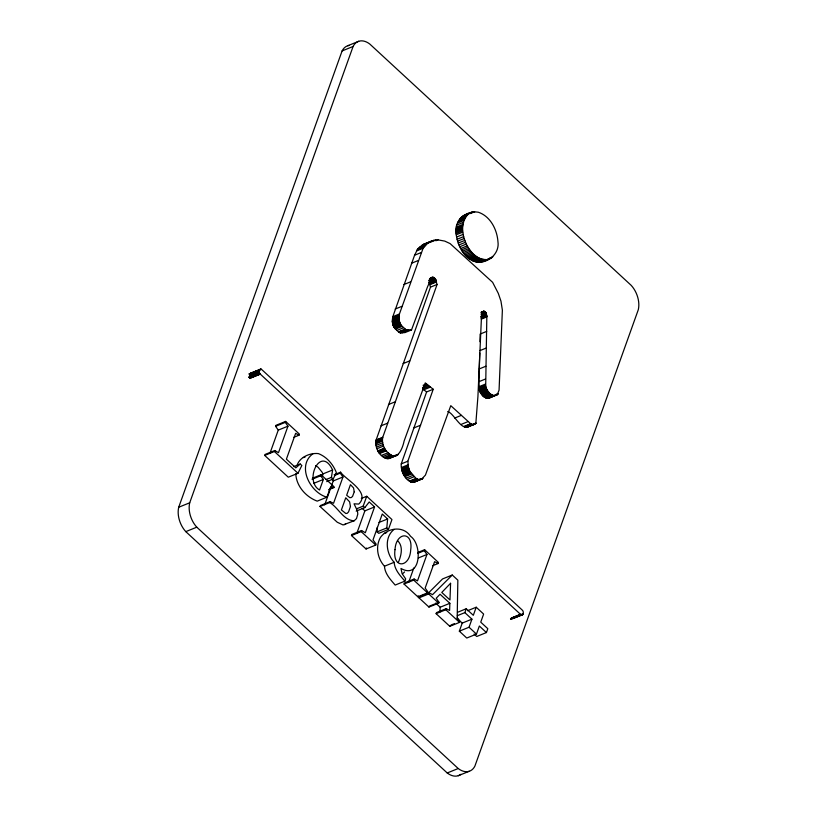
<?xml version="1.0" encoding="UTF-8"?>
<svg xmlns="http://www.w3.org/2000/svg" width="817" height="817" viewBox="0 0 817 817"><rect width="100%" height="100%" fill="white"/><g stroke="black" fill="none" stroke-linecap="round" stroke-linejoin="round"><path stroke-width="1.23" d="M455.988 232.13C454.507 219.793 466.711 210.214 478.333 212.226C490.466 216.301 497.134 229.689 497.962 241.801C499.943 255.129 484.767 266.117 472.696 260.817C462.218 255.517 456.774 243.405 455.988 232.13L462.585 229.465C462.453 222.357 465.496 213.094 473.533 211.879M261.134 369.253C258.366 368.702 258.744 372.96 260.306 374.135L520.48 614.323C523.421 616.712 524.34 611.228 522.083 609.911L261.9 369.713L261.185 369.274L249.062 374.043M496.399 395.193L493.039 395.408L489.894 393.661L486.799 389.586L485.696 386.073L486.83 316.404L485.798 312.543L483.613 311.236L482.061 313.115L481.356 319.447L477.925 396.47L475.851 423.257L473.125 424.769L470.96 424.003L450.78 405.681L425.432 475.096L421.592 479.211L418.386 479.518L416.047 478.394L409.797 471.266L408.449 467.13L407.846 461.207L433.224 389.26L425.269 382.897L404.098 441.068C402.914 447.011 397.889 461.656 389.474 453.864C384.204 450.371 381.519 443.365 382.754 437.269L437.075 284.469L435.195 278.791L433.531 277.463L431.723 277.372L427.536 286.818L411.513 329.925L404.905 332.601L400.432 332.805L398.461 331.865L394.958 328.536L393.12 325.401L392.293 321.193L392.824 316.659L414.576 255.231L417.61 249.134L423.298 244.426L433.807 240.321L438.045 239.881L444.754 241.097L450.116 243.609L492.62 282.325L498.288 293.354L500.954 301.116L502.373 310.143L499.064 390.169L497.196 394.785L488.627 398.185L485.901 397.92L483.296 396.337L480.58 392.936L479.283 389.76L478.874 381.702L479.773 353.077M479.998 341.71L480.13 334.061L486.728 331.385M391.752 456.979C382.867 463.157 373.635 447.9 376.147 439.934L430.477 287.145L429.078 282.192L435.675 279.526M411.513 329.925L406.192 329.884L401.065 325.237L399.053 320.315L399.431 313.983L423.094 248.266L428.098 242.833L433.807 240.321M361.328 498.452L366.721 496.266L391.956 519.561L388.422 529.426L378.72 533.358L377.107 531.867L377.24 527.414M388.422 529.426L386.809 527.935L387.615 518.969L382.264 514.026L373.001 539.914L376.116 544.071L375.759 545.062L366.057 548.993L351.473 535.533L351.861 534.451L361.574 530.519L365.332 532.725L374.574 506.928L369.223 501.985L364.801 507.612L356.181 511.115M439.985 612.004L440.159 607.235L435.706 603.12M452.271 575.015L432.54 594.653L429.109 592.805L419.397 596.737L418.998 597.87L428.956 607.072L438.668 603.14L438.974 602.272L436.227 598.228L440.057 594.255L449.871 603.303L449.605 610.462L446.215 608.655L436.503 612.587L436.115 613.669L449.81 626.322L459.522 622.391L459.859 621.431L457.193 617.581L457.847 580.162L452.271 575.015L442.559 578.936L428.22 593.224M297.143 465.149C299.89 456.877 310.307 452.679 318.405 453.598C326.739 456.826 333.183 464.362 336.359 472.573L333.183 479.007L331.416 477.373L332.621 469.989C320.621 444.53 303.546 480.835 319.57 490.016L323.348 479.456L320.673 475.78L321.05 474.738L334.163 486.85L333.908 487.586L328.516 489.771M322.409 476.352L322.919 473.921L322.123 472.226L318.13 467.304L315.689 465.567M416.435 480.999C407.346 485.941 400.361 471.491 401.249 463.882L426.617 391.925L433.224 389.26M460.921 774.291A20.343 13.195 68 0 1 447.226 772.974L185.796 531.632A20.343 13.195 68 0 1 178.719 507.234L342.098 50.93A20.343 13.195 68 0 1 349.196 45.395M458.214 768.521L196.785 527.179A20.343 13.195 68 0 1 189.707 502.792L353.087 46.487A20.343 13.195 68 0 1 369.774 44.026L631.204 285.368A20.343 13.195 68 0 1 638.281 309.766L474.902 766.07A20.343 13.195 68 0 1 458.214 768.521L447.226 772.964M293.752 466.63L300.227 464.005L301.841 465.496L297.98 473.268L288.278 477.199L264.698 455.426L265.035 454.466L274.747 450.535L278.485 452.669L287.972 426.168L285.286 422.369L285.633 421.409L299.41 434.123L299.012 435.206L293.62 437.391M270.018 453.139L278.27 430.099L275.584 426.3L275.932 425.34L285.633 421.409M264.698 455.426L274.4 451.495L274.747 450.535M320.009 506.489L320.335 505.58L330.037 501.648L333.55 503.272L342.966 476.995L340.24 473.155L340.597 472.155C345.172 479.405 371.061 492.191 358.755 504.079L354.037 503.803L357.458 510.921L357.795 514.097L356.498 518.581L354.21 520.746L343.079 524.963L337.278 522.257L320.009 506.489L329.711 502.557L330.037 501.648M295.795 473.799C296.265 486.115 306.018 496.991 317.221 501.138L326.923 497.206L330.762 486.483L333.908 487.586M324.706 504.814L330.691 488.086M331.549 485.696L333.254 480.927L342.966 476.995M356.723 508.746L363.187 506.121L366.721 496.266M356.886 533.133L364.872 510.86L374.574 506.928M351.473 535.533L361.175 531.601L361.574 530.519M366.057 548.993L366.414 548.003M404.875 581.132L405.681 578.875L402.097 573.677L400.973 568.458C421.061 579.876 422.644 544.622 410.594 536.35C403.435 525.341 387.483 527.67 380.436 537.433C375.228 546.644 377.525 558.552 384.46 566.222C384.899 573.748 390.526 579.641 395.173 585.064L404.875 581.132C400.238 575.719 394.611 569.817 394.172 562.29C386.073 553.63 383.99 537.361 394.039 529.447M438.035 563.546L434.613 561.657L425.157 588.066L427.894 591.865L427.536 592.866L417.834 596.798L404.027 584.043L404.415 582.96L414.117 579.028L417.497 580.877L426.954 554.467L424.258 550.709L424.615 549.708L438.423 562.464L438.035 563.546L432.642 565.732M408.653 582.409L413.81 568.009M404.027 584.043L413.729 580.111L414.117 579.028M417.834 596.798L418.192 595.797M418.998 597.87L428.7 593.939L429.109 592.805M428.956 607.072L429.272 606.204L438.974 602.272M436.115 613.669L445.816 609.748L446.215 608.655M449.81 626.322L450.157 625.362M457.306 615.691L464.853 612.627L466.231 608.767L473.319 615.303L476.209 607.225L483.633 614.078L480.743 622.156L487.82 628.692L486.432 632.552L476.73 636.484L474.074 634.033M486.432 632.552L479.354 626.026L476.464 634.104L466.762 638.036L459.328 631.173L462.228 623.095L471.93 619.163L464.853 612.627M459.328 631.173L469.04 627.242L471.93 619.163M398.369 562.331C401.208 555.744 403.506 546.593 397.797 540.854M491.425 396.572L489.792 397.869M469.101 426.137C461.462 431.897 453.741 412.769 447.685 411.584M402.883 573.554L404.599 571.92M481.233 262.053L487.831 259.377M344.508 524.677L345.744 523.86M300.227 464.005L295.825 467.865L286.399 459.164L295.631 433.357L299.012 435.206M313.064 453.66C296.357 465.721 309.97 492.549 326.923 497.206M347.725 45.742L358.714 41.289M342.098 50.93L353.087 46.487M463.678 215.555L471.317 212.43M462.688 216.127L472.4 212.093M461.748 216.811L468.355 214.146M470.286 213.564L474.687 211.777M460.88 217.608L467.477 214.932M460.063 218.507L466.66 215.841M459.328 219.507L465.925 216.832M458.654 220.6L465.261 217.925M458.071 221.785L464.669 219.109M457.561 223.051L464.158 220.376M456.938 224.992L463.535 222.316M456.437 227.024L463.035 224.348M456.213 228.249L462.81 225.574M456.06 229.526L462.667 226.85M455.988 230.833L462.585 228.157M423.298 244.426L431.805 240.913M421.49 245.508L428.098 242.833M430.385 242.21L435.89 239.984M419.815 246.816L426.413 244.14M435.839 240.77L438.045 239.881M418.263 248.337L424.86 245.672M417.61 249.134L424.207 246.458M456.06 233.468L462.657 230.792L462.585 229.465M417.027 250.002L423.625 247.326M416.496 250.942L423.094 248.266M456.203 234.806L462.8 232.14L462.657 230.792M456.56 237.042L463.168 234.367L462.8 232.14M414.576 255.231L421.174 252.555M457.06 239.279L463.658 236.603L463.168 234.367M457.591 241.178L464.199 238.513L463.658 236.603M458.225 243.068L464.822 240.402L464.199 238.513M411.543 263.237L418.141 260.562M458.94 244.926L465.537 242.261C469.029 250.727 476.229 259.653 486.197 259.581L479.599 262.247M459.746 246.754L466.354 244.079M460.645 248.531L467.242 245.856M461.431 249.92L468.029 247.245M462.269 251.268L468.866 248.593M463.157 252.555L469.755 249.879M464.097 253.791L470.694 251.115M465.067 254.945L471.675 252.279M466.088 256.038L472.686 253.372M467.13 257.049L473.737 254.383M468.212 257.988L474.81 255.312M403.884 284.541L410.481 281.875M469.305 258.826L475.913 256.16M470.429 259.581L477.026 256.916M471.562 260.245L478.159 257.569M472.696 260.817L479.293 258.141M430.488 278.107L432.693 277.218M429.671 278.607L432.969 277.28M429.946 278.699L433.245 277.361M430.232 278.801L433.531 277.463M430.508 278.934L433.807 277.596M429.619 279.496L434.021 277.719M474.105 261.379L480.702 258.713M429.824 279.628L434.225 277.851M428.935 280.231L434.43 278.005M429.129 280.405L434.634 278.178M475.504 261.808L482.101 259.142M429.323 280.599L434.828 278.372M429.517 280.803L435.012 278.577M429.691 281.017L435.195 278.791M429.865 281.252L435.359 279.026M476.893 262.104L483.49 259.428M428.925 281.936L435.522 279.271M478.262 262.247L484.859 259.571M429.221 282.457L435.818 279.792M489.546 258.152L492.845 256.814M429.344 282.733L435.941 280.057M485.451 260.184L492.048 257.518M429.538 283.193L436.135 280.517M482.796 261.644L491.221 258.101M429.701 283.662L436.298 280.987M429.844 284.142L436.441 281.467M429.956 284.622L436.554 281.947M430.477 287.145L437.075 284.469M395.162 309.051L401.76 306.385M250.543 373.175L260.562 369.161M249.144 373.931L260.95 369.202M250.084 373.839L261.307 369.325M249.992 374.115L259.214 370.264M249.961 374.268L259.142 370.55L249.92 374.523M392.824 316.659L399.431 313.983M249.91 374.717L259.091 370.887M249.91 374.88L259.091 371.071M249.91 375.064L259.081 371.255M249.92 375.238L259.091 371.439M249.951 375.432L259.112 371.612M249.971 375.606L259.152 371.888M392.589 317.721L399.186 315.056M250.012 375.779L259.163 371.96M250.043 375.902L259.203 372.123M250.084 376.045L259.244 372.256M250.145 376.228L259.285 372.409M249.073 376.892L259.357 372.613M392.415 318.834L399.023 316.169M249.124 377.025L259.489 372.95M249.165 377.127L259.51 373.001M249.246 377.301L259.571 373.124M249.318 377.423L259.694 373.338M249.42 377.607L259.745 373.42M249.502 377.73L259.826 373.543M249.583 377.842L259.99 373.767M392.323 319.998L398.921 317.323M249.716 378.016L260.082 373.89M249.869 378.2L260.194 374.012M249.982 378.312L260.306 374.135M392.293 321.193L398.9 318.518M392.313 321.775L398.921 319.11M392.374 322.378L398.972 319.702M392.456 322.981L399.053 320.315M392.579 323.593L399.176 320.918M392.722 324.196L399.329 321.53M392.906 324.809L399.503 322.133M393.12 325.401L399.717 322.735M393.294 325.85L399.891 323.175M393.498 326.289L400.095 323.614M393.712 326.718L400.31 324.043M393.947 327.127L400.544 324.451M394.202 327.525L400.8 324.849M394.468 327.913L401.065 325.237M394.958 328.536L401.555 325.86M395.469 329.118L402.076 326.443M396.837 330.456L403.435 327.791M398.461 331.865L405.058 329.19M398.737 332.07L405.344 329.394M399.023 332.253L405.62 329.578M399.309 332.417L405.906 329.741M399.595 332.55L406.192 329.884M399.87 332.662L406.478 329.986M400.156 332.744L406.754 330.068M400.432 332.805L407.029 330.129M400.708 332.825L407.305 330.16M402.26 332.815L408.857 330.139M481.162 312.196L483.756 311.226M481.693 312.114L484.032 311.236M481.979 312.155L484.318 311.297M481.172 312.686L484.614 311.42M481.458 312.84L484.757 311.502M481.611 312.931L484.91 311.594M481.754 313.034L485.053 311.696M481.887 313.156L485.186 311.818M482.02 313.279L485.318 311.941M482.153 313.411L485.451 312.074M481.172 314.004L485.574 312.217M481.284 314.157L485.686 312.38M481.397 314.331L485.798 312.543M481.499 314.504L485.901 312.727M481.601 314.698L486.003 312.911M481.693 314.882L486.095 313.105M481.816 315.178L486.217 313.401M481.928 315.485L486.319 313.697M480.917 316.23L486.421 314.004M481.05 316.72L486.544 314.484M481.152 317.2L486.656 314.974M481.233 317.68L486.738 315.454M481.295 318.16L486.789 315.934M481.325 318.63L486.83 316.404M481.336 319.1L486.84 316.873M403.108 363.575L409.705 360.9M275.584 426.3L285.286 422.369M278.27 430.099L287.972 426.168M479.845 350.636L486.442 347.971M423.114 385.287L426.413 383.949M423.737 385.828L427.036 384.501M422.563 387.554L428.057 385.328M429.231 386.247L422.624 388.912L426.617 391.925M423.798 389.801L430.396 387.135M388.473 404.538L395.071 401.862M479.293 368.906L485.89 366.23M478.874 381.702L485.472 379.037M178.719 507.234L189.707 502.792M380.988 425.841L387.585 423.175M478.895 386.747L485.492 384.072M478.966 387.738L485.564 385.062M479.099 388.749L485.696 386.073M479.283 389.76L485.89 387.084M479.395 390.189L485.992 387.513M479.518 390.608L486.115 387.942M479.661 391.037L486.258 388.361M479.824 391.445L486.421 388.78M479.998 391.854L486.605 389.188M480.202 392.262L486.799 389.586M480.58 392.936L487.177 390.26M480.978 393.59L487.575 390.924M481.407 394.223L488.015 391.547M481.867 394.825L488.464 392.15M482.326 395.367L488.923 392.691M482.796 395.867L489.403 393.202M483.296 396.337L489.894 393.661M376.147 439.934L382.754 437.269M376.014 440.414L382.611 437.738M483.807 396.756L490.404 394.08M375.902 440.914L382.499 438.239M484.318 397.123L490.925 394.448M375.82 441.435L382.427 438.76M484.849 397.44L491.446 394.764M375.779 441.977L382.376 439.301M485.369 397.705L491.967 395.03M375.769 442.528L382.366 439.852M485.901 397.92L492.498 395.244M486.442 398.083L493.039 395.408M375.789 443.141L382.397 440.465M486.973 398.196L493.57 395.52M495.98 394.509L498.186 393.62M413.933 427.904L420.541 425.228M495.827 394.795L498.023 393.906M487.494 398.247L497.839 394.162M375.861 443.754L382.458 441.088M488.004 398.257L497.645 394.397M488.627 398.185L497.42 394.601M376.147 445.388L382.744 442.712M376.545 447.124L383.142 444.458M377.015 448.707L383.622 446.031M454.691 418.059L461.299 415.383M377.822 450.851L384.429 448.176M377.985 451.219L384.593 448.543M312.421 478.231L321.05 474.738M322.919 473.921L332.621 469.989M378.169 451.576L384.766 448.901M378.363 451.924L384.97 449.248M378.577 452.25L385.175 449.585M312.043 479.273L320.673 475.78M378.904 452.71L385.501 450.034M185.796 531.632L196.785 527.179M379.251 453.139L385.859 450.463M379.619 453.537L386.216 450.861M381.519 455.375L388.116 452.7M334.133 474.769L340.597 472.155M313.646 483.388L323.348 479.456M334.847 475.331L340.24 473.155M461.472 424.268L468.07 421.603M326.024 479.559L331.416 477.373M382.877 456.529L389.474 453.864M384.276 457.54L390.873 454.875M384.868 457.898L391.466 455.222M326.718 481.632L333.183 479.007M385.471 458.194L392.068 455.529M463.995 426.403L470.592 423.737M464.362 426.678L470.96 424.003M386.073 458.429L392.671 455.753M464.73 426.913L471.338 424.237M386.666 458.603L393.263 455.927M387.125 458.684L395.357 455.283M465.108 427.107L471.705 424.442M392.854 456.529L398.349 454.303M387.575 458.725L398.022 454.63M465.486 427.281L475.974 423.032M388.453 458.684L397.665 454.906M465.7 427.362L475.851 423.257M388.872 458.603L396.97 455.335M465.915 427.414L475.698 423.461M466.323 427.454L475.361 423.819M466.721 427.414L474.606 424.278M329.854 488.597L333.091 487.279M401.249 463.882L407.846 461.207M401.535 467.477L408.143 464.802M401.668 468.631L408.265 465.966M401.852 469.806L408.449 467.13M402.107 470.97L408.704 468.304M402.27 471.583L408.868 468.907M402.464 472.185L409.062 469.509M402.679 472.777L409.276 470.112M402.924 473.37L409.531 470.694M403.2 473.942L409.797 471.266M403.588 474.667L410.185 471.991M404.017 475.361L410.614 472.696M404.476 476.025L411.074 473.36M404.956 476.658L411.554 473.983M406.223 478.088L412.82 475.412M407.54 479.395L414.137 476.719M409.45 481.07L416.047 478.394M409.838 481.376L416.435 478.701M410.246 481.632L416.844 478.966M410.655 481.856L417.252 479.191M410.941 481.989L417.538 479.313M411.217 482.081L417.824 479.405M411.502 482.153L418.1 479.477M411.778 482.193L418.386 479.518M417.13 480.325L420.428 478.997M413.341 482.234L423.032 478.323M413.902 482.173L422.583 478.68M414.464 482.061L422.103 478.966M378.986 522.461L387.615 518.969M377.107 531.867L386.809 527.935M418.141 552.333L424.615 549.708M384.46 566.222L394.172 562.29M417.783 553.334L424.258 550.709M418.324 557.97L426.954 554.467M440.159 607.235L449.871 603.303M457.612 612.26L466.231 608.767M467.579 610.718L476.209 607.225M451.229 624.923L454.466 623.616M511.309 618.04L520.48 614.323M511.432 618.142L520.603 614.425M510.513 618.775L520.837 614.588M510.574 618.816L523.258 613.761M510.829 618.959L523.217 613.904M510.982 619.02L523.105 614.159M511.279 619.102L522.788 614.568M512.78 618.653L522.686 614.66M458.286 775.711L469.275 771.258M384.327 533.378L386.758 532.592M303.352 457.591L305.017 457.183M354.21 520.746C343.61 520.725 338.075 507.245 329.711 502.557M427.209 242.996L429.293 242.649M363.187 506.121L364.801 507.612M362.197 508.388L364.872 510.86M469.04 627.242L476.464 634.104M456.917 618.193L462.228 623.095M274.4 451.495L297.98 473.268M361.175 531.601L375.759 545.062M413.729 580.111L427.536 592.866M428.7 593.939L438.668 603.14M445.816 609.748L459.522 622.391M331.896 479.007L333.254 480.927M464.822 240.402L465.537 242.261M450.586 583.287L449.973 599.995L441.783 592.437L450.586 583.287M395.009 549.678C392.231 568.785 409.695 568.203 410.685 550.015C413.484 530.927 395.99 531.489 395.009 549.678M350.452 506.509L348.583 511.861L347.276 513.27L345.846 513.515L341.404 509.941L345.754 497.778L349.605 501.822L350.452 506.509M354.241 491.803L352.576 496.368L351.29 497.543L349.829 497.686L346.663 495.255L350.452 484.655L353.536 487.902L354.241 491.803"/></g></svg>
